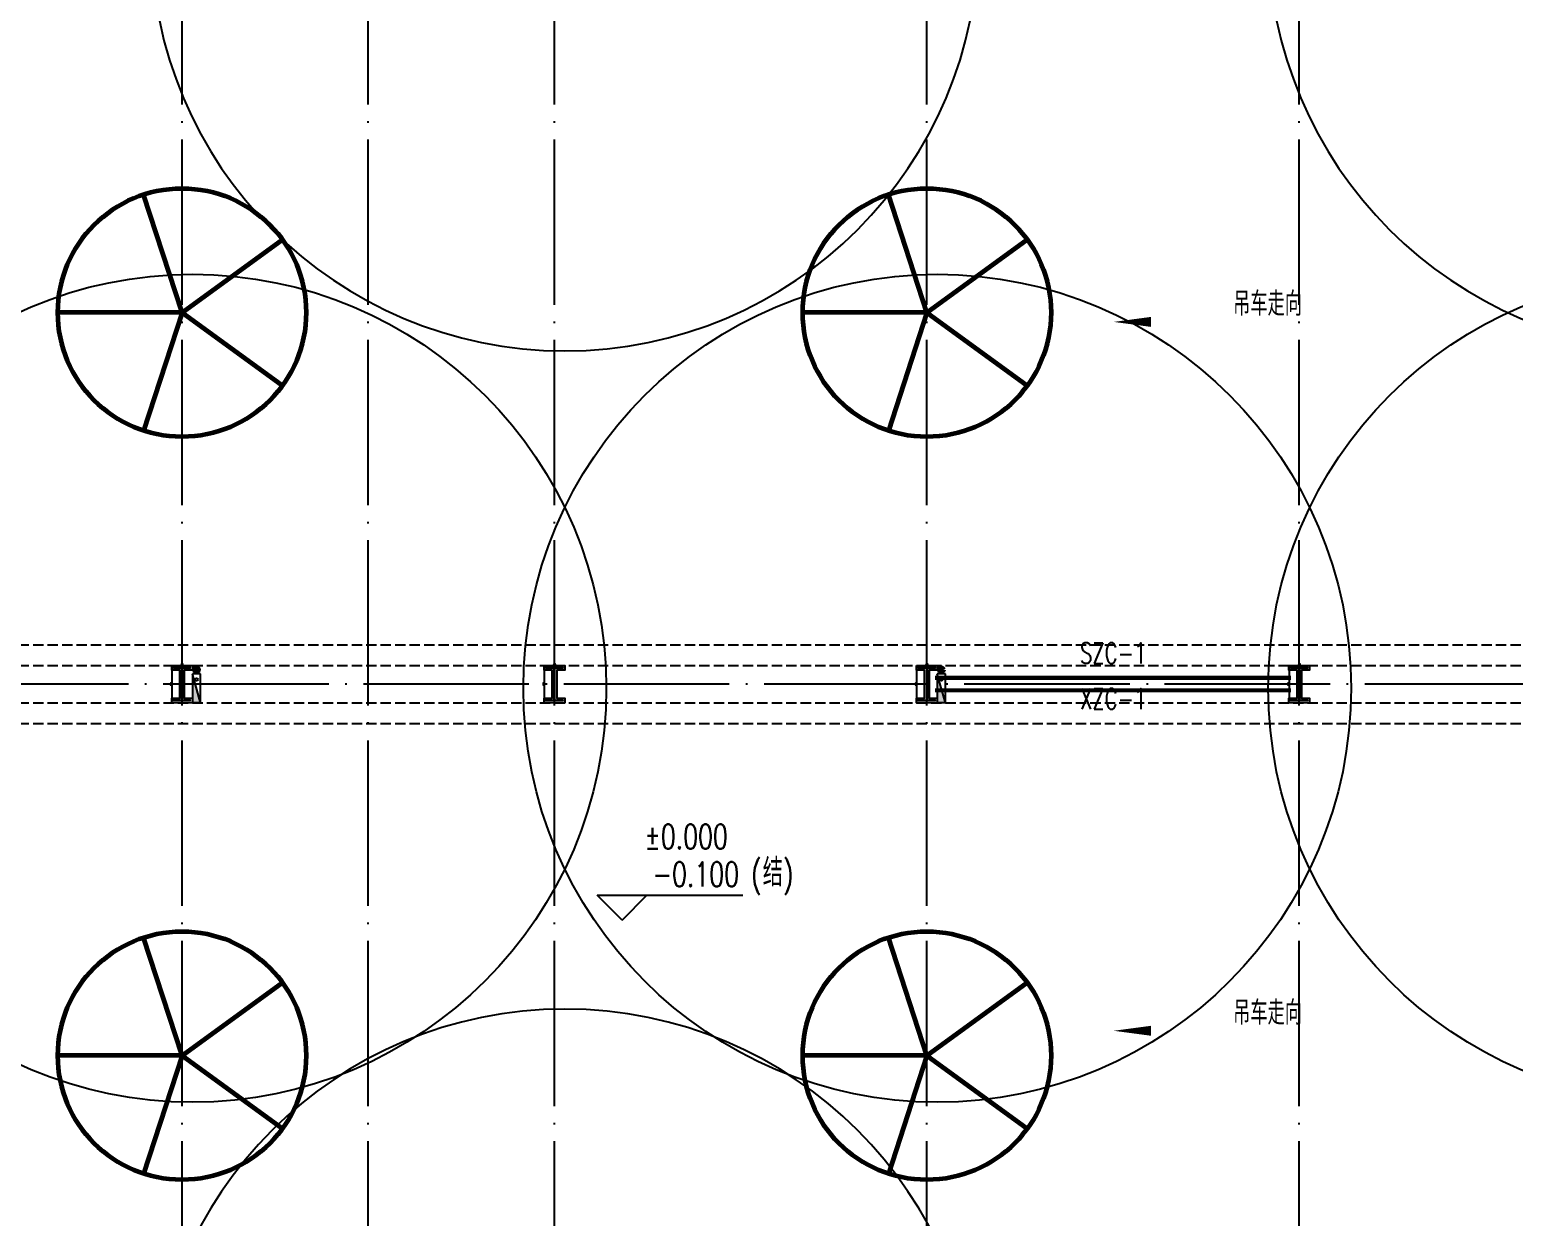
# Model space of a CAD drawing. Extents: x -1313754 to 847533, y 489853 to 941203.
# Drawn here: x -267535 to -231658, y 571939 to 600629 of the extents above; entities that cross this region are included whole.
import ezdxf
from ezdxf.enums import TextEntityAlignment as Align

# ---------------------------------------------------------------- set-up
doc = ezdxf.new("R2010")
doc.units = 0
doc.header["$LTSCALE"] = 1000
doc.header["$MEASUREMENT"] = 0
for name, pattern in [('CENTER', [2, 1.25, -0.25, 0.25, -0.25]), ('DASH', [0.35, 0.25, -0.1]), ('DOTE', [2.42, 2, -0.2, 0.02, -0.2])]:
    doc.linetypes.add(name, pattern=pattern)
doc.layers.get('Defpoints').update_dxf_attribs({"color": 210})
for name, color, linetype in [('A-AXIS-DOTE', 14, 'DOTE'), ('A-AXIS-DP', 126, 'Continuous'), ('A-HATCH-2', 251, 'Continuous'), ('A-LIN-V', 9, 'Continuous'), ('A-WINDOW', 140, 'Continuous'), ('AS-COLN', 6, 'Continuous'), ('AS-WALL', 40, 'Continuous'), ('PUB_TEXT', 7, 'Continuous'), ('SB_ZF消火栓', 10, 'Continuous'), ('SB_ZF消火栓M', 10, 'Continuous'), ('建-标高', 3, 'Continuous'), ('建-箭头', 3, 'Continuous')]:
    doc.layers.add(name, color=color, linetype=linetype)
for name, color, linetype, lineweight in [('LG-ZF消防', 1, 'Continuous', 60), ('THIN', 7, 'Continuous', 0), ('柱间支撑', 6, 'CENTER', 0)]:
    doc.layers.add(name, color=color, linetype=linetype, lineweight=lineweight)
doc.styles.add('_TCH_DIM_T3', font='SIMPLEX', dxfattribs={"width": 0.705882, "bigfont": 'GBCBIG'})
doc.styles.add('A-STANDARD', font='SIMPLEX', dxfattribs={"bigfont": 'GBCBIG'})
doc.styles.add('TSSD_Rein', font='tj-romans1.shx', dxfattribs={"width": 0.7, "bigfont": 'tj-hztxt.shx'})
doc.dimstyles.new('_TCH_ARCH&&10', dxfattribs={"dimtxt": 29.75, "dimasz": 10, "dimexe": 10, "dimexo": 10, "dimgap": 12.625, "dimtad": 1, "dimdec": 0, "dimzin": 0, "dimdsep": 46, "dimtxsty": '_TCH_DIM_T3', "dimblk": 'ARCHTICK', "dimcen": 0.09, "dimclrt": 7, "dimazin": 2, "dimtfac": 1, "dimtdec": 0, "dimtix": 1, "dimtmove": 2, "dimatfit": 3, "dimfxl": 0, "dimtolj": 1, "dimtzin": 0, "dimarcsym": 0})

# ---------------------------------------------------------------- blocks, each defined once
blk = doc.blocks.new('dote')
at = {"layer": 'A-AXIS-DOTE', "ltscale": 2}
for p, q in [((-43117.8, -264080), (-43117.8, -167560.7)), ((-38617.8, -264080), (-38617.8, -167560.7)), ((-34117.8, -264080), (-34117.8, -167560.7)), ((-25117.8, -264080), (-25117.8, -167560.7)), ((-16117.8, -264080), (-16117.8, -167560.7)), ((100786.4, -220000), (-97273.6, -220000))]:
    blk.add_line(p, q, dxfattribs=at)
blk = doc.blocks.new('4324324')
at = {"layer": 'A-HATCH-2', "linetype": 'DASH'}
for p, q in [((-294754.2, 585770.1), (-128854.2, 585770.1)), ((-294754.2, 585270.1), (-128854.2, 585270.1)), ((-307354.2, 584369.9), (-128854.2, 584369.9)), ((-307354.2, 583869.9), (-128854.2, 583869.9))]:
    blk.add_line(p, q, dxfattribs=at)
blk = doc.blocks.new('w4324324')
at = {"layer": 'A-HATCH-2', "lineweight": 60}
for q in [(-1694760, 686605), (-1697614, 684532), (-1691907, 684532), (-1696524, 681178), (-1692997, 681178)]:
    blk.add_line((-1694760, 683605), q, dxfattribs=at)
blk.add_circle((-1694760, 683605), 3000, dxfattribs=at)
blk = doc.blocks.new('342343')
at = {"layer": 'A-LIN-V'}
for p in [(1048660, 63556), (1066610, 63556), (1048660, 45556), (1066610, 45556)]:
    blk.add_blockref('w4324324', p, dxfattribs=at)
blk = doc.blocks.new('_ArchTick')
at = {"color": 0, "linetype": 'ByBlock', "const_width": 0.4}
blk.add_lwpolyline([(-0.5, -0.5), (0.5, 0.5)], dxfattribs=at)
blk = doc.blocks.new('*D1767')
at = {"layer": 'A-AXIS-DP', "color": 0, "lineweight": -2}
for p, q in [((-165054, 621030), (-165054, 621079)), ((-165054, 621069), (-164654, 621069)), ((-164654, 621030), (-164654, 621079))]:
    blk.add_line(p, q, dxfattribs=at)
at = {"layer": 'Defpoints', "color": 0}
for p in [(-164654, 621069), (-165054, 621020), (-164654, 621020)]:
    blk.add_point(p, dxfattribs=at)
at = {"layer": 'A-AXIS-DP', "color": 0, "lineweight": -2, "xscale": 10, "yscale": 10, "zscale": 10, "rotation": 180}
blk.add_blockref('_ArchTick', (-165054, 621069), dxfattribs=at)
at = {"layer": 'A-AXIS-DP', "color": 0, "lineweight": -2, "xscale": 10, "yscale": 10, "zscale": 10}
blk.add_blockref('_ArchTick', (-164654, 621069), dxfattribs=at)
at = {"layer": 'A-AXIS-DP', "color": 7, "insert": (-164854, 621096), "char_height": 29.8, "attachment_point": 5, "style": '_TCH_DIM_T3'}
blk.add_mtext('\\A1;400', dxfattribs=at)
blk = doc.blocks.new('*D1768')
at = {"layer": 'A-AXIS-DP', "color": 0, "lineweight": -2}
for p, q in [((-165064, 621020), (-165105, 621020)), ((-165095, 620220), (-165095, 621020)), ((-165064, 620220), (-165105, 620220))]:
    blk.add_line(p, q, dxfattribs=at)
at = {"layer": 'Defpoints', "color": 0}
for p in [(-165095, 621020), (-165054, 621020), (-165054, 620220)]:
    blk.add_point(p, dxfattribs=at)
at = {"layer": 'A-AXIS-DP', "color": 0, "lineweight": -2, "xscale": 10, "yscale": 10, "zscale": 10}
for p, rotation in [((-165095, 621020), 90), ((-165095, 620220), 270)]:
    blk.add_blockref('_ArchTick', p, dxfattribs=dict(at, rotation=rotation))
at = {"layer": 'A-AXIS-DP', "color": 7, "insert": (-165123, 620620), "char_height": 29.8, "attachment_point": 5, "rotation": 90, "style": '_TCH_DIM_T3'}
blk.add_mtext('\\A1;800', dxfattribs=at)
blk = doc.blocks.new('23124232432')
at = {"layer": '柱间支撑', "const_width": 100}
for points in [[(-237054, 584970), (-245654, 584970)], [(-237054, 584670), (-245654, 584670)]]:
    blk.add_lwpolyline(points, dxfattribs=at)
at = {"layer": 'THIN', "style": 'TSSD_Rein', "width": 0.7}
for s, p in [('SZC-1', (-241354, 585170)), ('XZC-1', (-241354, 584066))]:
    blk.add_text(s, height=500, dxfattribs=at).set_placement(p, align=Align.BOTTOM_CENTER)
blk = doc.blocks.new('A$C5D961328')
at = {"layer": 'SB_ZF消火栓'}
blk.add_hatch(color=256, dxfattribs=at).paths.add_polyline_path([(0, 40), (700, 40), (700, 240)])
at = {"layer": 'A-LIN-V', "ltscale": 500}
blk.add_circle((350, 40), 10001, dxfattribs=at)
at = {"layer": 'SB_ZF消火栓'}
for p, q in [((700, 240), (0, 240)), ((0, 240), (0, 40)), ((700, 240), (0, 40)), ((0, 40), (700, 40)), ((700, 240), (700, 40))]:
    blk.add_line(p, q, dxfattribs=at)
at = {"layer": 'SB_ZF消火栓', "color": 1}
blk.add_circle((140, 140), 32.5, dxfattribs=at)
blk = doc.blocks.new('we42342343234')
at = {"layer": 'LG-ZF消防'}
for centre in [(-263504, 585170), (-245504, 585170)]:
    blk.add_circle(centre, 50, dxfattribs=at)
at = {"layer": 'SB_ZF消火栓M', "xscale": -1, "rotation": 270}
for p in [(-254644, 602520), (-227644, 602520), (-254644, 566620)]:
    blk.add_blockref('A$C5D961328', p, dxfattribs=at)
at = {"layer": 'SB_ZF消火栓M', "rotation": 270}
for p in [(-263644, 585070), (-245644, 585070), (-227644, 585070)]:
    blk.add_blockref('A$C5D961328', p, dxfattribs=at)
blk = doc.blocks.new('234243242332')
at = {"layer": 'SB_ZF消火栓'}
blk.add_blockref('we42342343234', (0, 0), dxfattribs=at)
blk = doc.blocks.new('w42343243')
at = {"layer": 'A-HATCH-2'}
blk.add_lwpolyline([(-165104.2, 621070), (-164604.2, 621070), (-164604.2, 620958), (-164800.2, 620958), (-164800.2, 620282), (-164604.2, 620282), (-164604.2, 620170), (-165104.2, 620170), (-165104.2, 620282), (-164908.2, 620282), (-164908.2, 620958), (-165104.2, 620958)], close=True, dxfattribs=at)
at = {"layer": 'AS-COLN', "color": 3}
blk.add_lwpolyline([(-165054.2, 621020), (-164654.2, 621020), (-164654.2, 621008), (-164850.2, 621008), (-164850.2, 620232), (-164654.2, 620232), (-164654.2, 620220), (-165054.2, 620220), (-165054.2, 620232), (-164858.2, 620232), (-164858.2, 621008), (-165054.2, 621008)], close=True, dxfattribs=at)
at = {"layer": 'A-AXIS-DP'}
for p1, p2, distance, picture, middle in [((-165054.2, 621020), (-164654.2, 621020), 48.8, '*D1767', (-164854.2, 621096.2)), ((-165054.2, 620220), (-165054.2, 621020), 41.2, '*D1768', (-165122.9, 620620))]:
    dim = blk.add_aligned_dim(p1=p1, p2=p2, distance=distance, dimstyle='_TCH_ARCH&&10', dxfattribs=at)
    dim.commit()
    dim.dimension.update_dxf_attribs({"geometry": picture, "text_midpoint": middle})
blk = doc.blocks.new('42343')
at = {"layer": 'A-WINDOW'}
for p in [(-99000, -35800), (-90000, -35800), (-81000, -35800), (-72000, -35800)]:
    blk.add_blockref('w42343243', p, dxfattribs=at)

msp = doc.modelspace()

# ---------------------------------------------------------------- linework, layer by layer
at = {"layer": '建-标高'}
for p, q in [((-253220.6, 579120), (-253820.6, 579720)), ((-253820.6, 579720), (-250300.6, 579720)), ((-253220.6, 579120), (-252620.6, 579720))]:
    msp.add_line(p, q, dxfattribs=at)
at = {"layer": '建-箭头'}
for points in [[(-234442, 593570, 0, 0, 0), (-241342, 593570, 0, 240, 0), (-240442, 593570, 0, 0, 0)], [(-234442, 576445, 0, 0, 0), (-241342, 576445, 0, 240, 0), (-240442, 576445, 0, 0, 0)]]:
    msp.add_lwpolyline(points, format="xyseb", dxfattribs=at)

# ---------------------------------------------------------------- block references
at = {"layer": 'A-LIN-V', "rotation": 90}
msp.add_blockref('342343', (483306.5, 1221945), dxfattribs=at)
at = {"layer": 'A-WINDOW'}
for name in ['42343', '4324324']:
    msp.add_blockref(name, (0, 0), dxfattribs=at)
at = {"layer": 'AS-WALL'}
msp.add_blockref('dote', (-220736.4, 804820), dxfattribs=at)
at = {"layer": 'SB_ZF消火栓', "linetype": 'Continuous'}
msp.add_blockref('234243242332', (0, 0), dxfattribs=at)
at = {"layer": '柱间支撑'}
msp.add_blockref('23124232432', (0, 0), dxfattribs=at)

# ---------------------------------------------------------------- texts
at = {"layer": 'PUB_TEXT', "style": 'A-STANDARD'}
for s, height, p in [('吊车走向', 578.72, (-238454.3, 593716.9)), ('结', 675.2, (-249820.6, 579930)), ('吊车走向', 578.72, (-238454.3, 576591.9))]:
    msp.add_text(s, height=height, dxfattribs=at).set_placement(p)
at = {"layer": 'PUB_TEXT', "style": 'A-STANDARD', "width": 0.705882}
for s, p in [('%%P0.000', (-252680.6, 580840)), ('-0.100', (-252480.6, 579930)), ('(', (-250100.6, 579930)), (')', (-249329.1, 579930))]:
    msp.add_text(s, height=595, dxfattribs=at).set_placement(p)

doc.saveas('drawing.dxf')
